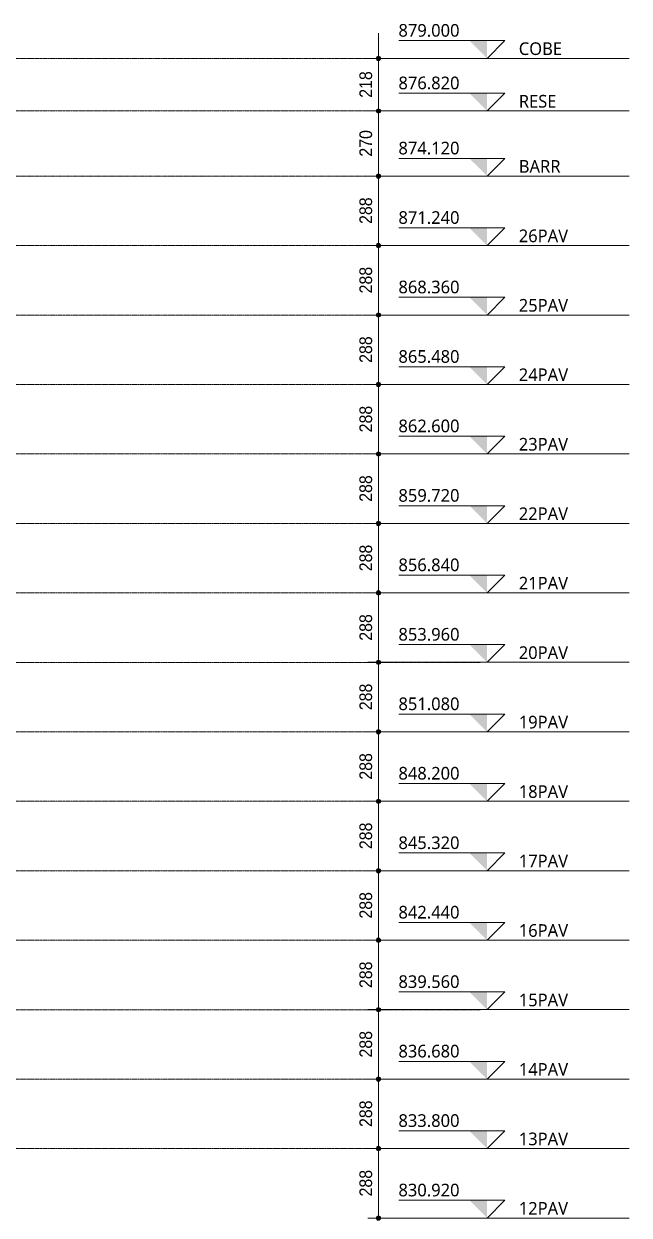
# Model space of a CAD drawing. Header units: centimetres. Extents: x -1981 to 73905, y -3196 to 88043.
# Drawn here: x 70309 to 72817, y 83104 to 88043 of the extents above; entities that cross this region are included whole.
import ezdxf

# ---------------------------------------------------------------- set-up
doc = ezdxf.new("R2010")
doc.units = ezdxf.units.CM
doc.linetypes.add('Centro', pattern=[3.175, 0.635, -0.47625, 1.5875, -0.47625])
for name, color, linetype, lineweight in [('A-ANNO-DIMS', 7, 'Continuous', 9), ('A-ANNO-DIMS-350', 7, 'Continuous', 9), ('A-FLOR-LEVL', 7, 'Continuous', 9)]:
    doc.layers.add(name, color=color, linetype=linetype, lineweight=lineweight)
doc.styles.add('Arial_5', font='arial.ttf', dxfattribs={"width": 0.9, "height": 52.5})
doc.styles.add('Gadugi_8', font='gadugi.ttf', dxfattribs={"height": 52.5})
doc.dimstyles.new('PED_1_5mm_ESQ_5', dxfattribs={"dimscale": 30.48, "dimtxt": 53.563618, "dimasz": 2.296588, "dimexe": 1.722441, "dimexo": 1.722441, "dimgap": 0.344488, "dimtad": 1, "dimdec": 1, "dimrnd": 0.5, "dimdsep": 46, "dimtxsty": 'Arial_5', "dimblk1": 'DOTSMALL', "dimblk2": 'DOTSMALL', "dimsah": 1, "dimcen": 0.09, "dimdle": 3.444882, "dimazin": 0, "dimtfac": 1, "dimtdec": 4, "dimtix": 1, "dimtmove": 0, "dimatfit": 3, "dimfxl": 1, "dimtvp": 1, "dimtolj": 1, "dimtzin": 0, "dimarcsym": 2})

# ---------------------------------------------------------------- blocks, each defined once
blk = doc.blocks.new('Nível - NÍVEL - CORTE ESQUEMÁTICO-903305-CT G 003 - CRT ESQ')
at = {"layer": 'A-FLOR-LEVL'}
blk.add_hatch(color=256, dxfattribs=at).paths.add_polyline_path([(3329, 79583.6), (3329, 79510.1), (3255.4, 79583.6)], flags=0)
for p, q in [((2963, 79583.6), (3402.6, 79583.6)), ((3329, 79510.1), (3402.6, 79583.6)), ((2835.2, 79510.1), (3917.5, 79510.1))]:
    blk.add_line(p, q, dxfattribs=at)
blk = doc.blocks.new('DIMBLOCK321-CT G 003 - CRT ESQ')
at = {"layer": 'A-ANNO-DIMS-350'}
h = blk.add_hatch(color=256, dxfattribs=at)
edge = h.paths.add_edge_path(flags=0)
edge.add_arc((71778.3, 87900), 8.75, 0, 360)
h = blk.add_hatch(color=256, dxfattribs=at)
edge = h.paths.add_edge_path(flags=0)
edge.add_arc((71778.3, 87682), 8.75, 0, 360)
for p, q in [((71778.3, 88005), (71778.3, 87682)), ((71738.2, 87900), (71830.8, 87900)), ((71778.3, 87900), (71738.2, 87900)), ((71738.2, 87682), (71830.8, 87682)), ((71778.3, 87682), (71738.2, 87682))]:
    blk.add_line(p, q, dxfattribs=at)
for centre in [(71778.3, 87900), (71778.3, 87682)]:
    blk.add_circle(centre, 8.75, dxfattribs=at)
at = {"layer": 'A-ANNO-DIMS-350', "color": 0, "insert": (71699.6, 87736.6), "char_height": 52.5, "width": 130.53, "attachment_point": 1, "rotation": 90, "line_spacing_factor": 0.941778, "style": 'Arial_5'}
blk.add_mtext('218', dxfattribs=at)
blk = doc.blocks.new('_DotSmall')
at = {"color": 0, "linetype": 'ByBlock', "const_width": 0.5}
blk.add_lwpolyline([(-0.0625, 0, 1), (0.0625, 0, 1)], format="xyb", close=True, dxfattribs=at)
blk = doc.blocks.new('DIMBLOCK322-CT G 003 - CRT ESQ')
at = {"layer": 'A-ANNO-DIMS-350'}
h = blk.add_hatch(color=256, dxfattribs=at)
edge = h.paths.add_edge_path(flags=0)
edge.add_arc((71778.3, 87682), 8.75, 0, 360)
h = blk.add_hatch(color=256, dxfattribs=at)
edge = h.paths.add_edge_path(flags=0)
edge.add_arc((71778.3, 87412), 8.75, 0, 360)
for p, q in [((71738.2, 87682), (71830.8, 87682)), ((71778.3, 87682), (71738.2, 87682)), ((71778.3, 87682), (71778.3, 87412)), ((71738.2, 87412), (71830.8, 87412)), ((71778.3, 87412), (71738.2, 87412))]:
    blk.add_line(p, q, dxfattribs=at)
for centre in [(71778.3, 87682), (71778.3, 87412)]:
    blk.add_circle(centre, 8.75, dxfattribs=at)
at = {"layer": 'A-ANNO-DIMS-350', "color": 0, "insert": (71699.6, 87492.6), "char_height": 52.5, "width": 130.53, "attachment_point": 1, "rotation": 90, "line_spacing_factor": 0.941778, "style": 'Arial_5'}
blk.add_mtext('270', dxfattribs=at)
blk = doc.blocks.new('DIMBLOCK323-CT G 003 - CRT ESQ')
at = {"layer": 'A-ANNO-DIMS-350'}
h = blk.add_hatch(color=256, dxfattribs=at)
edge = h.paths.add_edge_path(flags=0)
edge.add_arc((71778.3, 87412), 8.75, 0, 360)
h = blk.add_hatch(color=256, dxfattribs=at)
edge = h.paths.add_edge_path(flags=0)
edge.add_arc((71778.3, 87124), 8.75, 0, 360)
for p, q in [((71738.2, 87412), (71830.8, 87412)), ((71778.3, 87412), (71738.2, 87412)), ((71778.3, 87412), (71778.3, 87124)), ((71738.2, 87124), (71830.8, 87124)), ((71778.3, 87124), (71738.2, 87124))]:
    blk.add_line(p, q, dxfattribs=at)
for centre in [(71778.3, 87412), (71778.3, 87124)]:
    blk.add_circle(centre, 8.75, dxfattribs=at)
at = {"layer": 'A-ANNO-DIMS-350', "color": 0, "insert": (71699.6, 87213.6), "char_height": 52.5, "width": 130.53, "attachment_point": 1, "rotation": 90, "line_spacing_factor": 0.941778, "style": 'Arial_5'}
blk.add_mtext('288', dxfattribs=at)
blk = doc.blocks.new('DIMBLOCK324-CT G 003 - CRT ESQ')
at = {"layer": 'A-ANNO-DIMS-350'}
h = blk.add_hatch(color=256, dxfattribs=at)
edge = h.paths.add_edge_path(flags=0)
edge.add_arc((71778.3, 87124), 8.75, 0, 360)
h = blk.add_hatch(color=256, dxfattribs=at)
edge = h.paths.add_edge_path(flags=0)
edge.add_arc((71778.3, 86836), 8.75, 0, 360)
for p, q in [((71738.2, 87124), (71830.8, 87124)), ((71778.3, 87124), (71738.2, 87124)), ((71778.3, 87124), (71778.3, 86836)), ((71738.2, 86836), (71830.8, 86836)), ((71778.3, 86836), (71738.2, 86836))]:
    blk.add_line(p, q, dxfattribs=at)
for centre in [(71778.3, 87124), (71778.3, 86836)]:
    blk.add_circle(centre, 8.75, dxfattribs=at)
at = {"layer": 'A-ANNO-DIMS-350', "color": 0, "insert": (71699.6, 86925.6), "char_height": 52.5, "width": 130.53, "attachment_point": 1, "rotation": 90, "line_spacing_factor": 0.941778, "style": 'Arial_5'}
blk.add_mtext('288', dxfattribs=at)
blk = doc.blocks.new('DIMBLOCK325-CT G 003 - CRT ESQ')
at = {"layer": 'A-ANNO-DIMS-350'}
h = blk.add_hatch(color=256, dxfattribs=at)
edge = h.paths.add_edge_path(flags=0)
edge.add_arc((71778.3, 86836), 8.75, 0, 360)
h = blk.add_hatch(color=256, dxfattribs=at)
edge = h.paths.add_edge_path(flags=0)
edge.add_arc((71778.3, 86548), 8.75, 0, 360)
for p, q in [((71738.2, 86836), (71830.8, 86836)), ((71778.3, 86836), (71738.2, 86836)), ((71778.3, 86836), (71778.3, 86548)), ((71738.2, 86548), (71830.8, 86548)), ((71778.3, 86548), (71738.2, 86548))]:
    blk.add_line(p, q, dxfattribs=at)
for centre in [(71778.3, 86836), (71778.3, 86548)]:
    blk.add_circle(centre, 8.75, dxfattribs=at)
at = {"layer": 'A-ANNO-DIMS-350', "color": 0, "insert": (71699.6, 86637.6), "char_height": 52.5, "width": 130.53, "attachment_point": 1, "rotation": 90, "line_spacing_factor": 0.941778, "style": 'Arial_5'}
blk.add_mtext('288', dxfattribs=at)
blk = doc.blocks.new('DIMBLOCK326-CT G 003 - CRT ESQ')
at = {"layer": 'A-ANNO-DIMS-350'}
h = blk.add_hatch(color=256, dxfattribs=at)
edge = h.paths.add_edge_path(flags=0)
edge.add_arc((71778.3, 86548), 8.75, 0, 360)
h = blk.add_hatch(color=256, dxfattribs=at)
edge = h.paths.add_edge_path(flags=0)
edge.add_arc((71778.3, 86260), 8.75, 0, 360)
for p, q in [((71738.2, 86548), (71830.8, 86548)), ((71778.3, 86548), (71738.2, 86548)), ((71778.3, 86548), (71778.3, 86260)), ((71738.2, 86260), (71830.8, 86260)), ((71778.3, 86260), (71738.2, 86260))]:
    blk.add_line(p, q, dxfattribs=at)
for centre in [(71778.3, 86548), (71778.3, 86260)]:
    blk.add_circle(centre, 8.75, dxfattribs=at)
at = {"layer": 'A-ANNO-DIMS-350', "color": 0, "insert": (71699.6, 86349.6), "char_height": 52.5, "width": 130.53, "attachment_point": 1, "rotation": 90, "line_spacing_factor": 0.941778, "style": 'Arial_5'}
blk.add_mtext('288', dxfattribs=at)
blk = doc.blocks.new('DIMBLOCK327-CT G 003 - CRT ESQ')
at = {"layer": 'A-ANNO-DIMS-350'}
h = blk.add_hatch(color=256, dxfattribs=at)
edge = h.paths.add_edge_path(flags=0)
edge.add_arc((71778.3, 86260), 8.75, 0, 360)
h = blk.add_hatch(color=256, dxfattribs=at)
edge = h.paths.add_edge_path(flags=0)
edge.add_arc((71778.3, 85972), 8.75, 0, 360)
for p, q in [((71738.2, 86260), (71830.8, 86260)), ((71778.3, 86260), (71738.2, 86260)), ((71778.3, 86260), (71778.3, 85972)), ((71738.2, 85972), (71830.8, 85972)), ((71778.3, 85972), (71738.2, 85972))]:
    blk.add_line(p, q, dxfattribs=at)
for centre in [(71778.3, 86260), (71778.3, 85972)]:
    blk.add_circle(centre, 8.75, dxfattribs=at)
at = {"layer": 'A-ANNO-DIMS-350', "color": 0, "insert": (71699.6, 86061.6), "char_height": 52.5, "width": 130.53, "attachment_point": 1, "rotation": 90, "line_spacing_factor": 0.941778, "style": 'Arial_5'}
blk.add_mtext('288', dxfattribs=at)
blk = doc.blocks.new('DIMBLOCK328-CT G 003 - CRT ESQ')
at = {"layer": 'A-ANNO-DIMS-350'}
h = blk.add_hatch(color=256, dxfattribs=at)
edge = h.paths.add_edge_path(flags=0)
edge.add_arc((71778.3, 85972), 8.75, 0, 360)
h = blk.add_hatch(color=256, dxfattribs=at)
edge = h.paths.add_edge_path(flags=0)
edge.add_arc((71778.3, 85684), 8.75, 0, 360)
for p, q in [((71738.2, 85972), (71830.8, 85972)), ((71778.3, 85972), (71738.2, 85972)), ((71778.3, 85972), (71778.3, 85684)), ((71738.2, 85684), (71830.8, 85684)), ((71778.3, 85684), (71738.2, 85684))]:
    blk.add_line(p, q, dxfattribs=at)
for centre in [(71778.3, 85972), (71778.3, 85684)]:
    blk.add_circle(centre, 8.75, dxfattribs=at)
at = {"layer": 'A-ANNO-DIMS-350', "color": 0, "insert": (71699.6, 85773.6), "char_height": 52.5, "width": 130.53, "attachment_point": 1, "rotation": 90, "line_spacing_factor": 0.941778, "style": 'Arial_5'}
blk.add_mtext('288', dxfattribs=at)
blk = doc.blocks.new('DIMBLOCK329-CT G 003 - CRT ESQ')
at = {"layer": 'A-ANNO-DIMS-350'}
h = blk.add_hatch(color=256, dxfattribs=at)
edge = h.paths.add_edge_path(flags=0)
edge.add_arc((71778.3, 85684), 8.75, 0, 360)
h = blk.add_hatch(color=256, dxfattribs=at)
edge = h.paths.add_edge_path(flags=0)
edge.add_arc((71778.3, 85396), 8.75, 0, 360)
for p, q in [((71738.2, 85684), (71830.8, 85684)), ((71778.3, 85684), (71738.2, 85684)), ((71778.3, 85684), (71778.3, 85396)), ((71738.2, 85396), (71830.8, 85396)), ((71778.3, 85396), (71738.2, 85396))]:
    blk.add_line(p, q, dxfattribs=at)
for centre in [(71778.3, 85684), (71778.3, 85396)]:
    blk.add_circle(centre, 8.75, dxfattribs=at)
at = {"layer": 'A-ANNO-DIMS-350', "color": 0, "insert": (71699.6, 85485.6), "char_height": 52.5, "width": 130.53, "attachment_point": 1, "rotation": 90, "line_spacing_factor": 0.941778, "style": 'Arial_5'}
blk.add_mtext('288', dxfattribs=at)
blk = doc.blocks.new('DIMBLOCK330-CT G 003 - CRT ESQ')
at = {"layer": 'A-ANNO-DIMS-350'}
h = blk.add_hatch(color=256, dxfattribs=at)
edge = h.paths.add_edge_path(flags=0)
edge.add_arc((71778.3, 85396), 8.75, 0, 360)
h = blk.add_hatch(color=256, dxfattribs=at)
edge = h.paths.add_edge_path(flags=0)
edge.add_arc((71778.3, 85108), 8.75, 0, 360)
for p, q in [((71738.2, 85396), (71830.8, 85396)), ((71778.3, 85396), (71738.2, 85396)), ((71778.3, 85396), (71778.3, 85108)), ((71738.2, 85108), (71830.8, 85108)), ((71778.3, 85108), (71738.2, 85108))]:
    blk.add_line(p, q, dxfattribs=at)
for centre in [(71778.3, 85396), (71778.3, 85108)]:
    blk.add_circle(centre, 8.75, dxfattribs=at)
at = {"layer": 'A-ANNO-DIMS-350', "color": 0, "insert": (71699.6, 85197.6), "char_height": 52.5, "width": 130.53, "attachment_point": 1, "rotation": 90, "line_spacing_factor": 0.941778, "style": 'Arial_5'}
blk.add_mtext('288', dxfattribs=at)
blk = doc.blocks.new('DIMBLOCK331-CT G 003 - CRT ESQ')
at = {"layer": 'A-ANNO-DIMS-350'}
h = blk.add_hatch(color=256, dxfattribs=at)
edge = h.paths.add_edge_path(flags=0)
edge.add_arc((71778.3, 85108), 8.75, 0, 360)
h = blk.add_hatch(color=256, dxfattribs=at)
edge = h.paths.add_edge_path(flags=0)
edge.add_arc((71778.3, 84820), 8.75, 0, 360)
for p, q in [((71738.2, 85108), (71830.8, 85108)), ((71778.3, 85108), (71738.2, 85108)), ((71778.3, 85108), (71778.3, 84820)), ((71738.2, 84820), (71830.8, 84820)), ((71778.3, 84820), (71738.2, 84820))]:
    blk.add_line(p, q, dxfattribs=at)
for centre in [(71778.3, 85108), (71778.3, 84820)]:
    blk.add_circle(centre, 8.75, dxfattribs=at)
at = {"layer": 'A-ANNO-DIMS-350', "color": 0, "insert": (71699.6, 84909.6), "char_height": 52.5, "width": 130.53, "attachment_point": 1, "rotation": 90, "line_spacing_factor": 0.941778, "style": 'Arial_5'}
blk.add_mtext('288', dxfattribs=at)
blk = doc.blocks.new('DIMBLOCK332-CT G 003 - CRT ESQ')
at = {"layer": 'A-ANNO-DIMS-350'}
h = blk.add_hatch(color=256, dxfattribs=at)
edge = h.paths.add_edge_path(flags=0)
edge.add_arc((71778.3, 84820), 8.75, 0, 360)
h = blk.add_hatch(color=256, dxfattribs=at)
edge = h.paths.add_edge_path(flags=0)
edge.add_arc((71778.3, 84532), 8.75, 0, 360)
for p, q in [((71738.2, 84820), (71830.8, 84820)), ((71778.3, 84820), (71738.2, 84820)), ((71778.3, 84820), (71778.3, 84532)), ((71738.2, 84532), (71830.8, 84532)), ((71778.3, 84532), (71738.2, 84532))]:
    blk.add_line(p, q, dxfattribs=at)
for centre in [(71778.3, 84820), (71778.3, 84532)]:
    blk.add_circle(centre, 8.75, dxfattribs=at)
at = {"layer": 'A-ANNO-DIMS-350', "color": 0, "insert": (71699.6, 84621.6), "char_height": 52.5, "width": 130.53, "attachment_point": 1, "rotation": 90, "line_spacing_factor": 0.941778, "style": 'Arial_5'}
blk.add_mtext('288', dxfattribs=at)
blk = doc.blocks.new('DIMBLOCK333-CT G 003 - CRT ESQ')
at = {"layer": 'A-ANNO-DIMS-350'}
h = blk.add_hatch(color=256, dxfattribs=at)
edge = h.paths.add_edge_path(flags=0)
edge.add_arc((71778.3, 84532), 8.75, 0, 360)
h = blk.add_hatch(color=256, dxfattribs=at)
edge = h.paths.add_edge_path(flags=0)
edge.add_arc((71778.3, 84244), 8.75, 0, 360)
for p, q in [((71738.2, 84532), (71830.8, 84532)), ((71778.3, 84532), (71738.2, 84532)), ((71778.3, 84532), (71778.3, 84244)), ((71738.2, 84244), (71830.8, 84244)), ((71778.3, 84244), (71738.2, 84244))]:
    blk.add_line(p, q, dxfattribs=at)
for centre in [(71778.3, 84532), (71778.3, 84244)]:
    blk.add_circle(centre, 8.75, dxfattribs=at)
at = {"layer": 'A-ANNO-DIMS-350', "color": 0, "insert": (71699.6, 84333.6), "char_height": 52.5, "width": 130.53, "attachment_point": 1, "rotation": 90, "line_spacing_factor": 0.941778, "style": 'Arial_5'}
blk.add_mtext('288', dxfattribs=at)
blk = doc.blocks.new('DIMBLOCK334-CT G 003 - CRT ESQ')
at = {"layer": 'A-ANNO-DIMS-350'}
h = blk.add_hatch(color=256, dxfattribs=at)
edge = h.paths.add_edge_path(flags=0)
edge.add_arc((71778.3, 84244), 8.75, 0, 360)
h = blk.add_hatch(color=256, dxfattribs=at)
edge = h.paths.add_edge_path(flags=0)
edge.add_arc((71778.3, 83956), 8.75, 0, 360)
for p, q in [((71738.2, 84244), (71830.8, 84244)), ((71778.3, 84244), (71738.2, 84244)), ((71778.3, 84244), (71778.3, 83956)), ((71738.2, 83956), (71830.8, 83956)), ((71778.3, 83956), (71738.2, 83956))]:
    blk.add_line(p, q, dxfattribs=at)
for centre in [(71778.3, 84244), (71778.3, 83956)]:
    blk.add_circle(centre, 8.75, dxfattribs=at)
at = {"layer": 'A-ANNO-DIMS-350', "color": 0, "insert": (71699.6, 84045.6), "char_height": 52.5, "width": 130.53, "attachment_point": 1, "rotation": 90, "line_spacing_factor": 0.941778, "style": 'Arial_5'}
blk.add_mtext('288', dxfattribs=at)
blk = doc.blocks.new('DIMBLOCK335-CT G 003 - CRT ESQ')
at = {"layer": 'A-ANNO-DIMS-350'}
h = blk.add_hatch(color=256, dxfattribs=at)
edge = h.paths.add_edge_path(flags=0)
edge.add_arc((71778.3, 83956), 8.75, 0, 360)
h = blk.add_hatch(color=256, dxfattribs=at)
edge = h.paths.add_edge_path(flags=0)
edge.add_arc((71778.3, 83668), 8.75, 0, 360)
for p, q in [((71738.2, 83956), (71830.8, 83956)), ((71778.3, 83956), (71738.2, 83956)), ((71778.3, 83956), (71778.3, 83668)), ((71738.2, 83668), (71830.8, 83668)), ((71778.3, 83668), (71738.2, 83668))]:
    blk.add_line(p, q, dxfattribs=at)
for centre in [(71778.3, 83956), (71778.3, 83668)]:
    blk.add_circle(centre, 8.75, dxfattribs=at)
at = {"layer": 'A-ANNO-DIMS-350', "color": 0, "insert": (71699.6, 83757.6), "char_height": 52.5, "width": 130.53, "attachment_point": 1, "rotation": 90, "line_spacing_factor": 0.941778, "style": 'Arial_5'}
blk.add_mtext('288', dxfattribs=at)
blk = doc.blocks.new('DIMBLOCK336-CT G 003 - CRT ESQ')
at = {"layer": 'A-ANNO-DIMS-350'}
h = blk.add_hatch(color=256, dxfattribs=at)
edge = h.paths.add_edge_path(flags=0)
edge.add_arc((71778.3, 83668), 8.75, 0, 360)
h = blk.add_hatch(color=256, dxfattribs=at)
edge = h.paths.add_edge_path(flags=0)
edge.add_arc((71778.3, 83380), 8.75, 0, 360)
for p, q in [((71738.2, 83668), (71830.8, 83668)), ((71778.3, 83668), (71738.2, 83668)), ((71778.3, 83668), (71778.3, 83380)), ((71738.2, 83380), (71830.8, 83380)), ((71778.3, 83380), (71738.2, 83380))]:
    blk.add_line(p, q, dxfattribs=at)
for centre in [(71778.3, 83668), (71778.3, 83380)]:
    blk.add_circle(centre, 8.75, dxfattribs=at)
at = {"layer": 'A-ANNO-DIMS-350', "color": 0, "insert": (71699.6, 83469.6), "char_height": 52.5, "width": 130.53, "attachment_point": 1, "rotation": 90, "line_spacing_factor": 0.941778, "style": 'Arial_5'}
blk.add_mtext('288', dxfattribs=at)
blk = doc.blocks.new('DIMBLOCK337-CT G 003 - CRT ESQ')
at = {"layer": 'A-ANNO-DIMS-350'}
h = blk.add_hatch(color=256, dxfattribs=at)
edge = h.paths.add_edge_path(flags=0)
edge.add_arc((71778.3, 83380), 8.75, 0, 360)
h = blk.add_hatch(color=256, dxfattribs=at)
edge = h.paths.add_edge_path(flags=0)
edge.add_arc((71778.3, 83092), 8.75, 0, 360)
for p, q in [((71738.2, 83380), (71830.8, 83380)), ((71778.3, 83380), (71738.2, 83380)), ((71778.3, 83380), (71778.3, 83092)), ((71738.2, 83092), (71830.8, 83092)), ((71778.3, 83092), (71738.2, 83092))]:
    blk.add_line(p, q, dxfattribs=at)
for centre in [(71778.3, 83380), (71778.3, 83092)]:
    blk.add_circle(centre, 8.75, dxfattribs=at)
at = {"layer": 'A-ANNO-DIMS-350', "color": 0, "insert": (71699.6, 83181.6), "char_height": 52.5, "width": 130.53, "attachment_point": 1, "rotation": 90, "line_spacing_factor": 0.941778, "style": 'Arial_5'}
blk.add_mtext('288', dxfattribs=at)

msp = doc.modelspace()

# ---------------------------------------------------------------- linework, layer by layer
at = {"layer": 'A-FLOR-LEVL', "linetype": 'Centro'}
for p, q in [((66654.37, 87900), (72202.94, 87900)), ((66654.37, 87682), (72202.94, 87682)), ((66654.37, 87412), (72202.94, 87412)), ((66654.37, 87124), (72202.94, 87124)), ((66654.37, 86836), (72202.94, 86836)), ((66654.37, 86548), (72202.94, 86548)), ((66654.37, 86260), (72202.94, 86260)), ((66654.37, 85972), (72202.94, 85972)), ((66654.37, 85684), (72202.94, 85684)), ((66654.37, 85396), (72202.94, 85396)), ((66654.37, 85108), (72202.94, 85108)), ((66654.37, 84820), (72202.94, 84820)), ((66654.37, 84532), (72202.94, 84532)), ((66654.37, 84244), (72202.94, 84244)), ((66654.37, 83956), (72202.94, 83956)), ((66654.37, 83668), (72202.94, 83668)), ((66654.37, 83380), (72202.94, 83380))]:
    msp.add_line(p, q, dxfattribs=at)

# ---------------------------------------------------------------- block references
at = {"layer": 'A-FLOR-LEVL'}
for p in [(68899.67, 8390), (68899.67, 8172), (68899.67, 7902), (68899.67, 7614), (68899.67, 7326), (68899.67, 7038), (68899.67, 6750), (68899.67, 6462), (68899.67, 6174), (68899.67, 5886), (68899.67, 5598), (68899.67, 5310), (68899.67, 5022), (68899.67, 4734), (68899.67, 4446), (68899.67, 4158), (68899.67, 3870), (68899.67, 3582)]:
    msp.add_blockref('Nível - NÍVEL - CORTE ESQUEMÁTICO-903305-CT G 003 - CRT ESQ', p, dxfattribs=at)

# ---------------------------------------------------------------- texts
at = {"layer": 'A-FLOR-LEVL', "char_height": 52.5, "attachment_point": 1, "style": 'Gadugi_8'}
for s, insert, width in [('879.000', (71861.37, 88042.5), 305.8438), ('COBE', (72359.85, 87966.54), 218.8607), ('876.820', (71861.37, 87824.5), 305.8438), ('RESE', (72359.85, 87748.54), 190.8016), ('874.120', (71861.37, 87554.5), 305.8438), ('BARR', (72359.85, 87478.54), 216.0548), ('871.240', (71861.37, 87266.5), 305.8438), ('26PAV', (72359.85, 87190.54), 260.9493), ('868.360', (71861.37, 86978.5), 305.8438), ('25PAV', (72359.85, 86902.54), 260.9493), ('865.480', (71861.37, 86690.5), 305.8438), ('24PAV', (72359.85, 86614.54), 260.9493), ('862.600', (71861.37, 86402.5), 305.8438), ('23PAV', (72359.85, 86326.54), 260.9493), ('859.720', (71861.37, 86114.5), 305.8438), ('22PAV', (72359.85, 86038.54), 260.9493), ('856.840', (71861.37, 85826.5), 305.8438), ('21PAV', (72359.85, 85750.54), 260.9493), ('853.960', (71861.37, 85538.5), 305.8438), ('20PAV', (72359.85, 85462.54), 260.9493), ('851.080', (71861.37, 85250.5), 305.8438), ('19PAV', (72359.85, 85174.54), 260.9493), ('848.200', (71861.37, 84962.5), 305.8438), ('18PAV', (72359.85, 84886.54), 260.9493), ('845.320', (71861.37, 84674.5), 305.8438), ('17PAV', (72359.85, 84598.54), 260.9493), ('842.440', (71861.37, 84386.5), 305.8438), ('16PAV', (72359.85, 84310.54), 260.9493), ('839.560', (71861.37, 84098.5), 305.8438), ('15PAV', (72359.85, 84022.54), 260.9493), ('836.680', (71861.37, 83810.5), 305.8438), ('14PAV', (72359.85, 83734.54), 260.9493), ('833.800', (71861.37, 83522.5), 305.8438), ('13PAV', (72359.85, 83446.54), 260.9493), ('830.920', (71861.37, 83234.5), 305.8438), ('12PAV', (72359.85, 83158.54), 260.9493)]:
    msp.add_mtext(s, dxfattribs=dict(at, insert=insert, width=width))

# ---------------------------------------------------------------- dimensions: what is measured, and where the dimension line sits
at = {"layer": 'A-ANNO-DIMS'}
for base, p1, p2, override, picture, middle in [((71778.3, 87682), (71790.67, 87900), (71790.67, 87682), {"dimpost": '<>', "dimfxl": 218.004}, 'DIMBLOCK321-CT G 003 - CRT ESQ', (71740.99, 87791)), ((71778.3, 87412), (71790.67, 87682), (71790.67, 87412), {"dimpost": '<>', "dimfxl": 269.996}, 'DIMBLOCK322-CT G 003 - CRT ESQ', (71740.99, 87547)), ((71778.3, 87124), (71790.67, 87412), (71790.67, 87124), {"dimpost": '<>', "dimfxl": 288.004}, 'DIMBLOCK323-CT G 003 - CRT ESQ', (71740.99, 87268)), ((71778.3, 86836), (71790.67, 87124), (71790.67, 86836), {"dimpost": '<>', "dimfxl": 288}, 'DIMBLOCK324-CT G 003 - CRT ESQ', (71740.99, 86980)), ((71778.3, 86548), (71790.67, 86836), (71790.67, 86548), {"dimpost": '<>', "dimfxl": 288}, 'DIMBLOCK325-CT G 003 - CRT ESQ', (71740.99, 86692)), ((71778.3, 86260), (71790.67, 86548), (71790.67, 86260), {"dimpost": '<>', "dimfxl": 288}, 'DIMBLOCK326-CT G 003 - CRT ESQ', (71740.99, 86404)), ((71778.3, 85972), (71790.67, 86260), (71790.67, 85972), {"dimpost": '<>', "dimfxl": 288}, 'DIMBLOCK327-CT G 003 - CRT ESQ', (71740.99, 86116)), ((71778.3, 85684), (71790.67, 85972), (71790.67, 85684), {"dimpost": '<>', "dimfxl": 288}, 'DIMBLOCK328-CT G 003 - CRT ESQ', (71740.99, 85828)), ((71778.3, 85396), (71790.67, 85684), (71790.67, 85396), {"dimpost": '<>', "dimfxl": 288}, 'DIMBLOCK329-CT G 003 - CRT ESQ', (71740.99, 85540)), ((71778.3, 85108), (71790.67, 85396), (71790.67, 85108), {"dimpost": '<>', "dimfxl": 288}, 'DIMBLOCK330-CT G 003 - CRT ESQ', (71740.99, 85252)), ((71778.3, 84820), (71790.67, 85108), (71790.67, 84820), {"dimpost": '<>', "dimfxl": 288}, 'DIMBLOCK331-CT G 003 - CRT ESQ', (71740.99, 84964)), ((71778.3, 84532), (71790.67, 84820), (71790.67, 84532), {"dimpost": '<>', "dimfxl": 288}, 'DIMBLOCK332-CT G 003 - CRT ESQ', (71740.99, 84676)), ((71778.3, 84244), (71790.67, 84532), (71790.67, 84244), {"dimpost": '<>', "dimfxl": 288}, 'DIMBLOCK333-CT G 003 - CRT ESQ', (71740.99, 84388)), ((71778.3, 83956), (71790.67, 84244), (71790.67, 83956), {"dimpost": '<>', "dimfxl": 288}, 'DIMBLOCK334-CT G 003 - CRT ESQ', (71740.99, 84100)), ((71778.3, 83668), (71790.67, 83956), (71790.67, 83668), {"dimpost": '<>', "dimfxl": 287.999}, 'DIMBLOCK335-CT G 003 - CRT ESQ', (71740.99, 83812)), ((71778.3, 83380), (71790.67, 83668), (71790.67, 83380), {"dimpost": '<>', "dimfxl": 288}, 'DIMBLOCK336-CT G 003 - CRT ESQ', (71740.99, 83524)), ((71778.3, 83092), (71790.67, 83380), (71790.67, 83092), {"dimpost": '<>', "dimfxl": 288}, 'DIMBLOCK337-CT G 003 - CRT ESQ', (71740.99, 83236))]:
    dim = msp.add_linear_dim(base=base, p1=p1, p2=p2, angle=90, dimstyle='PED_1_5mm_ESQ_5', override=override, dxfattribs=at)
    dim.commit()
    dim.dimension.update_dxf_attribs({"geometry": picture, "text_midpoint": middle})

doc.saveas('drawing.dxf')
